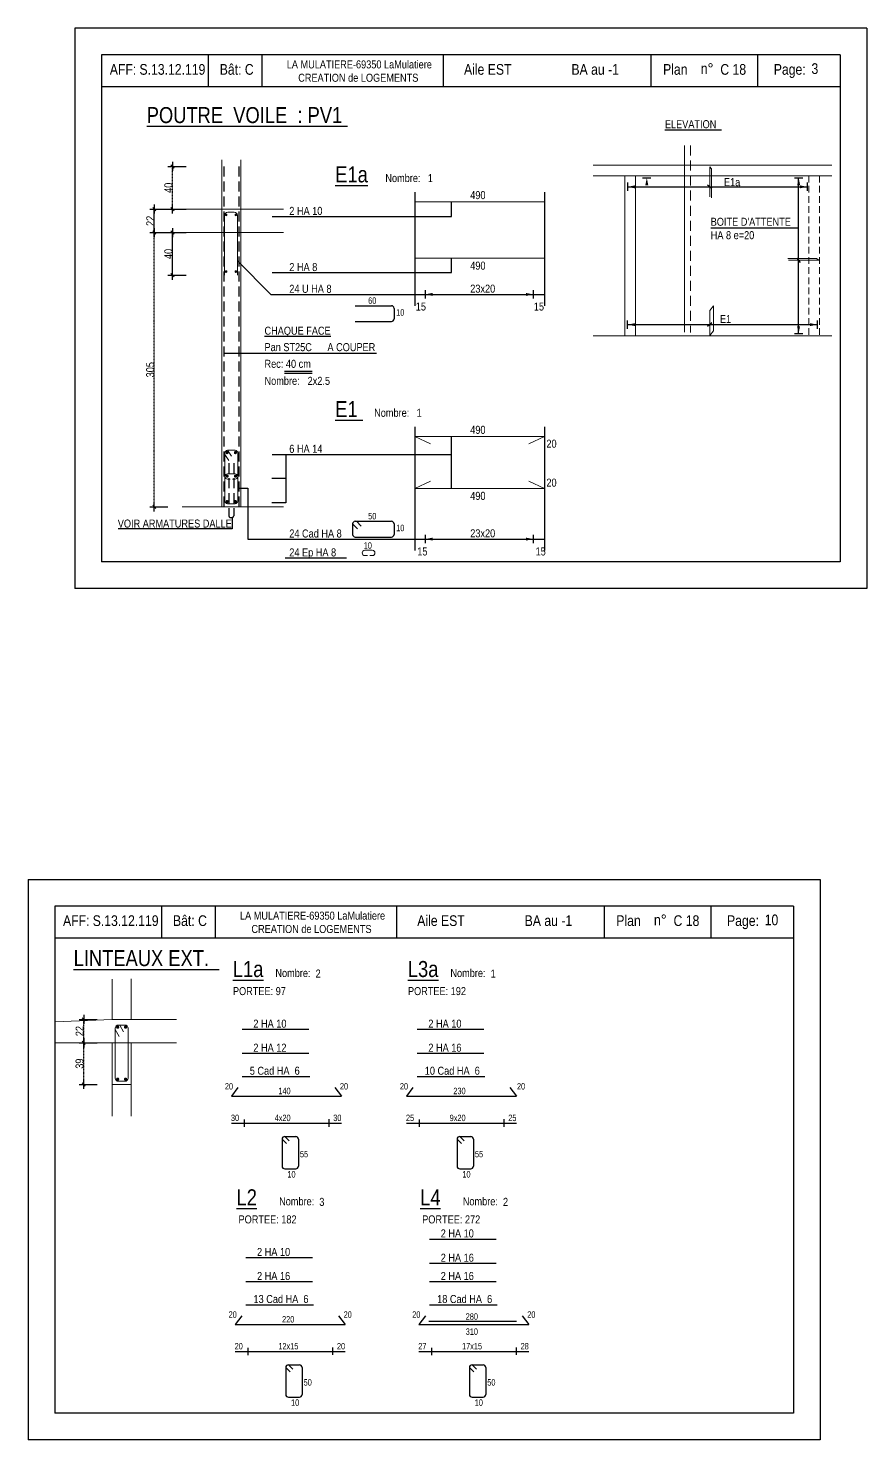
# Model space of a CAD drawing. Header units: metres. Extents: x -9927 to 45032, y -190416 to 12166.
# Drawn here: x 4059 to 5631, y -118534 to -115889 of the extents above; entities that cross this region are included whole.
import ezdxf
from ezdxf.enums import TextEntityAlignment as Align

# ---------------------------------------------------------------- set-up
doc = ezdxf.new("R2010")
doc.units = ezdxf.units.M
doc.header["$PDMODE"] = 65
doc.linetypes.add('CACHE', pattern=[9.525, 6.35, -3.175])
doc.linetypes.add('CACHE2', pattern=[0.1875, 0.125, -0.0625])
for name, color, linetype in [('01_cote_gen', 4, 'Continuous'), ('01_fenetres', 171, 'Continuous'), ('01_linteaux', 3, 'Continuous'), ('01_sem', 42, 'Continuous'), ('01_texte', 230, 'Continuous'), ('AA_COTES', 2, 'Continuous')]:
    doc.layers.add(name, color=color, linetype=linetype)
doc.styles.add('ARIAL NA', font='ARIALN.TTF')
doc.styles.add('STYLE2', font='ARIALN.TTF')
doc.dimstyles.new('JB25', dxfattribs={"dimscale": 0.1, "dimtxt": 150, "dimasz": 17, "dimexe": 0.1, "dimexo": 0.1, "dimgap": 0.09, "dimtad": 1, "dimdec": 1, "dimlfac": 0.5, "dimdsep": 46, "dimtxsty": 'STYLE2', "dimblk1": 'BOND_G', "dimblk2": 'BOND_D', "dimsah": 1, "dimcen": 1.5, "dimdle": 0.01, "dimse1": 1, "dimse2": 1, "dimclrd": 4, "dimclre": 2, "dimclrt": 5, "dimadec": 0, "dimazin": 0, "dimtfac": 2.333333, "dimtdec": 1, "dimtix": 1, "dimtmove": 2, "dimatfit": 3, "dimldrblk": 'BOND_G', "dimfxl": 1, "dimtolj": 1, "dimtzin": 0, "dimarcsym": 0})

# ---------------------------------------------------------------- blocks, each defined once
blk = doc.blocks.new('BOND_G')
at = {"layer": 'AA_COTES', "color": 0}
for p, q in [((5, 0), (-5, 0)), ((1.8, 1.8), (-1.8, -1.8)), ((0, -5), (0, 15))]:
    blk.add_line(p, q, dxfattribs=at)
blk = doc.blocks.new('BOND_D')
at = {"layer": 'AA_COTES', "color": 0}
for p, q in [((5, 0), (-5, 0)), ((-1.8, -1.8), (1.8, 1.8)), ((0, 5), (0, -15))]:
    blk.add_line(p, q, dxfattribs=at)
blk = doc.blocks.new('*D970')
at = {"layer": '01_cote_gen', "color": 4, "linetype": 'Continuous', "lineweight": -2, "transparency": 16777216}
blk.add_line((4329.3, -116349.8), (4329.3, -116273.2), dxfattribs=at)
at = {"layer": 'DEFPOINTS', "color": 0, "linetype": 'Continuous', "lineweight": 0, "transparency": 16777216}
for p in [(4329.3, -116271.5), (4403.6, -116271.5), (4409.1, -116351.5)]:
    blk.add_point(p, dxfattribs=at)
at = {"layer": '01_cote_gen', "color": 4, "linetype": 'Continuous', "lineweight": -2, "transparency": 16777216, "xscale": 1.7, "yscale": 1.7, "zscale": 1.7}
for name, p, rotation in [('BOND_D', (4329.3, -116271.5), 90), ('BOND_G', (4329.3, -116351.5), 270)]:
    blk.add_blockref(name, p, dxfattribs=dict(at, rotation=rotation))
at = {"layer": '01_cote_gen', "color": 5, "linetype": 'Continuous', "lineweight": 0, "transparency": 16777216, "insert": (4321.6, -116311.5), "char_height": 15, "attachment_point": 5, "rotation": 90, "style": 'STYLE2'}
blk.add_mtext('\\A1;40', dxfattribs=at)
blk = doc.blocks.new('*D971')
at = {"layer": '01_cote_gen', "color": 4, "linetype": 'Continuous', "lineweight": -2, "transparency": 16777216}
blk.add_line((4295.2, -116269.8), (4295.2, -116229.2), dxfattribs=at)
at = {"layer": 'DEFPOINTS', "color": 0, "linetype": 'Continuous', "lineweight": 0, "transparency": 16777216}
for p in [(4295.2, -116227.5), (4370.8, -116227.5), (4370.8, -116271.5)]:
    blk.add_point(p, dxfattribs=at)
at = {"layer": '01_cote_gen', "color": 4, "linetype": 'Continuous', "lineweight": -2, "transparency": 16777216, "xscale": 1.7, "yscale": 1.7, "zscale": 1.7}
for name, p, rotation in [('BOND_D', (4295.2, -116227.5), 90), ('BOND_G', (4295.2, -116271.5), 270)]:
    blk.add_blockref(name, p, dxfattribs=dict(at, rotation=rotation))
at = {"layer": '01_cote_gen', "color": 5, "linetype": 'Continuous', "lineweight": 0, "transparency": 16777216, "insert": (4287.6, -116249.5), "char_height": 15, "attachment_point": 5, "rotation": 90, "style": 'STYLE2'}
blk.add_mtext('\\A1;22', dxfattribs=at)
blk = doc.blocks.new('*D972')
at = {"layer": '01_cote_gen', "color": 4, "linetype": 'CACHE2', "lineweight": -2, "transparency": 16777216}
blk.add_line((4329.3, -116225.8), (4329.3, -116149.2), dxfattribs=at)
at = {"layer": 'DEFPOINTS', "color": 0, "linetype": 'CACHE2', "lineweight": 0, "transparency": 16777216}
for p in [(4329.3, -116147.5), (4425.7, -116147.5), (4383.1, -116227.5)]:
    blk.add_point(p, dxfattribs=at)
at = {"layer": '01_cote_gen', "color": 4, "linetype": 'CACHE2', "lineweight": -2, "transparency": 16777216, "xscale": 1.7, "yscale": 1.7, "zscale": 1.7}
for name, p, rotation in [('BOND_D', (4329.3, -116147.5), 90), ('BOND_G', (4329.3, -116227.5), 270)]:
    blk.add_blockref(name, p, dxfattribs=dict(at, rotation=rotation))
at = {"layer": '01_cote_gen', "color": 5, "linetype": 'CACHE2', "lineweight": 0, "transparency": 16777216, "insert": (4321.6, -116187.5), "char_height": 15, "attachment_point": 5, "rotation": 90, "style": 'STYLE2'}
blk.add_mtext('\\A1;40', dxfattribs=at)
blk = doc.blocks.new('*D973')
at = {"layer": '01_cote_gen', "color": 4, "linetype": 'CACHE2', "lineweight": -2, "transparency": 16777216}
blk.add_line((4295.2, -116783.8), (4295.2, -116273.2), dxfattribs=at)
at = {"layer": 'DEFPOINTS', "color": 0, "linetype": 'CACHE2', "lineweight": 0, "transparency": 16777216}
for p in [(4295.2, -116271.5), (4383.9, -116271.5), (4344.6, -116785.5)]:
    blk.add_point(p, dxfattribs=at)
at = {"layer": '01_cote_gen', "color": 4, "linetype": 'CACHE2', "lineweight": -2, "transparency": 16777216, "xscale": 1.7, "yscale": 1.7, "zscale": 1.7}
for name, p, rotation in [('BOND_D', (4295.2, -116271.5), 90), ('BOND_G', (4295.2, -116785.5), 270)]:
    blk.add_blockref(name, p, dxfattribs=dict(at, rotation=rotation))
at = {"layer": '01_cote_gen', "color": 5, "linetype": 'CACHE2', "lineweight": 0, "transparency": 16777216, "insert": (4287.5, -116528.5), "char_height": 15, "attachment_point": 5, "rotation": 90, "style": 'STYLE2'}
blk.add_mtext('\\A1;305', dxfattribs=at)
blk = doc.blocks.new('*D985')
at = {"layer": '01_cote_gen', "color": 4, "linetype": 'CACHE2', "lineweight": -2, "transparency": 16777216}
blk.add_line((4162.7, -117866.2), (4162.7, -117791.6), dxfattribs=at)
at = {"layer": 'DEFPOINTS', "color": 0, "linetype": 'CACHE2', "lineweight": 0, "transparency": 16777216}
for p in [(4162.7, -117789.9), (4215.9, -117789.9), (4215.9, -117867.9)]:
    blk.add_point(p, dxfattribs=at)
at = {"layer": '01_cote_gen', "color": 4, "linetype": 'CACHE2', "lineweight": -2, "transparency": 16777216, "xscale": 1.7, "yscale": 1.7, "zscale": 1.7}
for name, p, rotation in [('BOND_D', (4162.7, -117789.9), 90), ('BOND_G', (4162.7, -117867.9), 270)]:
    blk.add_blockref(name, p, dxfattribs=dict(at, rotation=rotation))
at = {"layer": '01_cote_gen', "color": 5, "linetype": 'CACHE2', "lineweight": 0, "transparency": 16777216, "insert": (4155, -117828.9), "char_height": 15, "attachment_point": 5, "rotation": 90, "style": 'STYLE2'}
blk.add_mtext('\\A1;39', dxfattribs=at)
blk = doc.blocks.new('*D986')
at = {"layer": '01_cote_gen', "color": 4, "linetype": 'CACHE2', "lineweight": -2, "transparency": 16777216}
blk.add_line((4162.7, -117788.2), (4162.7, -117747.6), dxfattribs=at)
at = {"layer": 'DEFPOINTS', "color": 0, "linetype": 'CACHE2', "lineweight": 0, "transparency": 16777216}
for p in [(4162.7, -117745.9), (4215.9, -117745.9), (4188.2, -117789.9)]:
    blk.add_point(p, dxfattribs=at)
at = {"layer": '01_cote_gen', "color": 4, "linetype": 'CACHE2', "lineweight": -2, "transparency": 16777216, "xscale": 1.7, "yscale": 1.7, "zscale": 1.7}
for name, p, rotation in [('BOND_D', (4162.7, -117745.9), 90), ('BOND_G', (4162.7, -117789.9), 270)]:
    blk.add_blockref(name, p, dxfattribs=dict(at, rotation=rotation))
at = {"layer": '01_cote_gen', "color": 5, "linetype": 'CACHE2', "lineweight": 0, "transparency": 16777216, "insert": (4155.1, -117767.9), "char_height": 15, "attachment_point": 5, "rotation": 90, "style": 'STYLE2'}
blk.add_mtext('\\A1;22', dxfattribs=at)

msp = doc.modelspace()

# ---------------------------------------------------------------- linework, layer by layer
at = {"layer": '01_cote_gen', "color": 5, "linetype": 'Continuous', "lineweight": 0}
msp.add_line((5289.33, -116108.54), (5289.33, -116458.33), dxfattribs=at)
at = {"layer": '01_cote_gen', "color": 5, "linetype": 'CACHE2', "lineweight": 0, "ltscale": 150}
msp.add_line((5300.48, -116108.54), (5300.48, -116458.81), dxfattribs=at)
at = {"layer": '01_fenetres', "ltscale": 30}
for p, q in [((4196.37, -115938.52), (4196.37, -116888.52)), ((5581.37, -115938.52), (4196.37, -115938.52)), ((4396.37, -115938.52), (4396.37, -115998.52)), ((4496.87, -115938.52), (4496.87, -115998.52)), ((4837.05, -115938.52), (4837.05, -115998.52)), ((5227.24, -115998.52), (5227.24, -115938.52)), ((5427.24, -115998.52), (5427.24, -115938.52)), ((5581.37, -115938.52), (5581.37, -116888.52)), ((5581.37, -115998.52), (4196.37, -115998.52)), ((5581.37, -116888.52), (4196.37, -116888.52)), ((4108.67, -117533.79), (4108.67, -118483.79)), ((4108.67, -117533.79), (4108.67, -118483.79)), ((4108.67, -117533.79), (4108.67, -118483.79)), ((5493.67, -117533.79), (4108.67, -117533.79)), ((4308.67, -117533.79), (4308.67, -117593.79)), ((4409.17, -117533.79), (4409.17, -117593.79)), ((4749.34, -117533.79), (4749.34, -117593.79)), ((5139.54, -117593.79), (5139.54, -117533.79)), ((5339.54, -117593.79), (5339.54, -117533.79)), ((5493.67, -117533.79), (5493.67, -118483.79)), ((5493.67, -117593.79), (4108.67, -117593.79)), ((5493.67, -118483.79), (4108.67, -118483.79))]:
    msp.add_line(p, q, dxfattribs=at)
at = {"layer": '01_linteaux', "linetype": 'Continuous'}
for p, q in [((4672.15, -116408.49), (4739.74, -116408.49)), ((4744.74, -116413.49), (4744.74, -116433.1)), ((4672.15, -116438.1), (4739.74, -116438.1)), ((4672.15, -116812.4), (4739.74, -116812.4)), ((4674.35, -116812.4), (4683.35, -116821.4)), ((4667.15, -116817.4), (4667.15, -116837.01)), ((4667.15, -116817.4), (4676.16, -116826.4)), ((4744.74, -116817.4), (4744.74, -116837.01)), ((4672.15, -116842.01), (4739.74, -116842.01)), ((4439.66, -117940.47), (4646.12, -117940.47)), ((4463.67, -117933.77), (4463.67, -117947.18)), ((4622.41, -117933.11), (4622.41, -117947.06)), ((4767.87, -117940.47), (4974.33, -117940.47)), ((4791.88, -117933.77), (4791.88, -117947.18)), ((4950.62, -117933.11), (4950.62, -117947.06)), ((4534.73, -117970.52), (4534.73, -118021.05)), ((4534.73, -117970.52), (4543.14, -117978.84)), ((4539.73, -117965.52), (4560.35, -117965.52)), ((4539.73, -117965.52), (4548.14, -117973.84)), ((4565.35, -117970.52), (4565.35, -118021.05)), ((4862.94, -117970.52), (4862.94, -118021.05)), ((4862.94, -117970.52), (4871.34, -117978.84)), ((4867.94, -117965.52), (4888.56, -117965.52)), ((4867.94, -117965.52), (4876.34, -117973.84)), ((4893.56, -117970.52), (4893.56, -118021.05)), ((4539.73, -118026.05), (4560.35, -118026.05)), ((4565.35, -118019.02), (4565.35, -118021.05)), ((4867.94, -118026.05), (4888.56, -118026.05)), ((4893.56, -118019.02), (4893.56, -118021.05)), ((4446.62, -118368.32), (4653.08, -118368.32)), ((4470.63, -118361.61), (4470.63, -118375.03)), ((4629.36, -118360.96), (4629.36, -118374.91)), ((4791.06, -118368.32), (4997.52, -118368.32)), ((4815.07, -118361.61), (4815.07, -118375.03)), ((4973.81, -118360.96), (4973.81, -118374.91)), ((4541.69, -118398.37), (4541.69, -118448.9)), ((4541.69, -118398.37), (4550.09, -118406.69)), ((4546.69, -118393.37), (4567.31, -118393.37)), ((4546.69, -118393.37), (4555.09, -118401.69)), ((4572.31, -118398.37), (4572.31, -118448.9)), ((4886.13, -118398.37), (4886.13, -118448.9)), ((4886.13, -118398.37), (4894.54, -118406.69)), ((4891.13, -118393.37), (4911.76, -118393.37)), ((4891.13, -118393.37), (4899.54, -118401.69)), ((4916.76, -118398.37), (4916.76, -118448.9)), ((4546.69, -118453.9), (4567.31, -118453.9)), ((4572.31, -118446.87), (4572.31, -118448.9)), ((4891.13, -118453.9), (4911.76, -118453.9)), ((4916.76, -118446.87), (4916.76, -118448.9))]:
    msp.add_line(p, q, dxfattribs=at)
at = {"layer": '01_linteaux', "linetype": 'ByBlock', "lineweight": 18}
for p, q in [((4215.89, -117670.42), (4215.89, -117745.94)), ((4251.89, -117669.91), (4251.89, -117745.94)), ((4215.89, -117745.94), (4108.67, -117750.36)), ((4215.89, -117745.94), (4336.96, -117745.94)), ((4221.89, -117762.61), (4221.89, -117855.94)), ((4221.89, -117764.78), (4229.12, -117777.76)), ((4227.89, -117756.61), (4239.89, -117756.61)), ((4230.28, -117756.61), (4237.51, -117769.6)), ((4245.89, -117762.61), (4245.89, -117855.94)), ((4108.67, -117789.94), (4336.96, -117789.94)), ((4215.89, -117789.94), (4215.89, -117927.06)), ((4251.89, -117789.94), (4251.89, -117927.06)), ((4215.89, -117867.94), (4237.89, -117867.94)), ((4227.89, -117861.94), (4239.89, -117861.94)), ((4237.89, -117867.94), (4251.89, -117867.94)), ((4237.89, -117867.94), (4237.89, -117867.94))]:
    msp.add_line(p, q, dxfattribs=at)
at = {"layer": '01_linteaux', "linetype": 'Continuous'}
for centre, start, end in [((4739.74, -116413.49), 0, 90), ((4739.74, -116433.1), 270, 0), ((4672.15, -116817.4), 90, 180), ((4739.74, -116817.4), 0, 90), ((4672.15, -116837.01), 180, 270), ((4739.74, -116837.01), 270, 0), ((4539.73, -117970.52), 90, 180), ((4560.35, -117970.52), 0, 90), ((4867.94, -117970.52), 90, 180), ((4888.56, -117970.52), 0, 90), ((4539.73, -118021.05), 180, 270), ((4560.35, -118021.05), 270, 0), ((4867.94, -118021.05), 180, 270), ((4888.56, -118021.05), 270, 0), ((4546.69, -118398.37), 90, 180), ((4567.31, -118398.37), 0, 90), ((4891.13, -118398.37), 90, 180), ((4911.76, -118398.37), 0, 90), ((4546.69, -118448.9), 180, 270), ((4567.31, -118448.9), 270, 0), ((4891.13, -118448.9), 180, 270), ((4911.76, -118448.9), 270, 0)]:
    msp.add_arc(centre, 5, start, end, dxfattribs=at)
at = {"layer": '01_linteaux', "linetype": 'ByBlock', "lineweight": 18}
for centre, start, end in [((4227.89, -117762.61), 90, 180), ((4239.89, -117762.61), 0, 90), ((4227.89, -117855.94), 180, 270), ((4239.89, -117855.94), 270, 0)]:
    msp.add_arc(centre, 6, start, end, dxfattribs=at)
at = {"layer": '01_sem', "color": 2, "lineweight": 0, "ltscale": 7}
for p, q in [((4421.7, -116135.33), (4421.7, -116785.51)), ((4457.7, -116135.33), (4457.7, -116785.51)), ((5118.25, -116144.88), (5566.03, -116144.88)), ((5336.76, -116147.97), (5336.76, -116204.63)), ((5336.76, -116147.97), (5340.29, -116152.2)), ((5340.29, -116152.2), (5340.29, -116206.12)), ((5118.25, -116164.88), (5566.03, -116164.88)), ((5177.36, -116164.88), (5177.36, -116464.88)), ((5197.36, -116164.88), (5197.36, -116464.88)), ((4347.65, -116227.51), (4537.64, -116227.51)), ((4444.98, -116233.11), (4432.98, -116233.11)), ((4783.58, -116213.88), (5027.06, -116213.88)), ((4426.98, -116239.11), (4426.98, -116351.51)), ((4450.98, -116239.11), (4450.98, -116351.51)), ((4347.65, -116271.51), (4537.64, -116271.51)), ((4783.58, -116319.46), (5027.06, -116319.46)), ((5536.97, -116319.9), (5483.04, -116319.9)), ((5541.2, -116323.43), (5484.53, -116323.43)), ((5541.2, -116323.43), (5536.97, -116319.9)), ((5336.76, -116417.39), (5344.03, -116408.68)), ((5336.76, -116464.43), (5336.76, -116417.39)), ((5344.03, -116455.72), (5344.03, -116408.68)), ((5118.25, -116464.88), (5566.03, -116464.88)), ((5336.76, -116464.43), (5344.03, -116455.72)), ((4783.58, -116653.74), (5027.06, -116653.74)), ((4783.58, -116653.74), (4812.9, -116667.08)), ((5027.06, -116653.74), (4997.73, -116667.08)), ((4432.7, -116679.51), (4446.7, -116679.51)), ((4432.7, -116679.51), (4440.05, -116690.7)), ((4427.7, -116684.51), (4427.7, -116774.51)), ((4427.7, -116687.29), (4435.05, -116698.49)), ((4451.7, -116684.51), (4451.7, -116774.51)), ((4432.7, -116723.57), (4446.7, -116723.57)), ((4432.7, -116733.57), (4437.56, -116733.57)), ((4446.7, -116733.57), (4441.84, -116733.57)), ((4783.58, -116750.91), (4812.9, -116737.57)), ((4783.58, -116750.91), (5027.06, -116750.91)), ((5027.06, -116750.91), (4997.73, -116737.57)), ((4347.65, -116785.51), (4537.64, -116785.51)), ((4364.28, -116785.51), (4516.58, -116785.51)), ((4432.7, -116779.51), (4446.7, -116779.51)), ((4690.04, -116866.76), (4704.04, -116866.76)), ((4690.04, -116876.76), (4694.9, -116876.76)), ((4704.04, -116876.76), (4699.18, -116876.76))]:
    msp.add_line(p, q, dxfattribs=at)
at = {"layer": '01_sem', "color": 2, "linetype": 'CACHE', "lineweight": 0, "ltscale": 2}
for p, q in [((5522.87, -116164.88), (5522.87, -116464.88)), ((5542.87, -116164.88), (5542.87, -116464.88))]:
    msp.add_line(p, q, dxfattribs=at)
at = {"layer": '01_sem', "color": 2, "lineweight": 0, "ltscale": 7, "flags": 128}
for points, const_width in [([(4429.81, -116237, -1), (4429.81, -116239.5, -1)], 2.5), ([(4448.15, -116237, 1), (4448.15, -116239.5, 1)], 2.5), ([(4429.81, -116343.27, -1), (4429.81, -116345.77, -1)], 2.5), ([(4448.15, -116343.27, 1), (4448.15, -116345.77, 1)], 2.5), ([(4430.22, -116683.81, 1), (4433.22, -116683.81, 1)], 3), ([(4445.86, -116683.81, 1), (4448.86, -116683.81, 1)], 3), ([(4430.22, -116727.88, 1), (4433.22, -116727.88, 1)], 3), ([(4445.86, -116727.88, 1), (4448.86, -116727.88, 1)], 3), ([(4430.22, -116775.66, 1), (4433.22, -116775.66, 1)], 3), ([(4445.86, -116775.66, 1), (4448.86, -116775.66, 1)], 3)]:
    msp.add_lwpolyline(points, format="xyb", close=True, dxfattribs=dict(at, const_width=const_width))
at = {"layer": '01_sem', "color": 2, "lineweight": 0, "ltscale": 7}
for centre, radius, start, end in [((4432.98, -116239.11), 6, 90, 180), ((4444.98, -116239.11), 6, 0, 90), ((4432.7, -116684.51), 5, 90, 180), ((4446.7, -116684.51), 5, 0, 90), ((4432.7, -116728.57), 5, 90, 180), ((4432.7, -116728.57), 5, 180, 270), ((4446.7, -116728.57), 5, 0, 90), ((4446.7, -116728.57), 5, 270, 0), ((4432.7, -116774.51), 5, 180, 270), ((4446.7, -116774.51), 5, 270, 0), ((4690.04, -116871.76), 5, 90, 180), ((4704.04, -116871.76), 5, 0, 90), ((4690.04, -116871.76), 5, 180, 270), ((4704.04, -116871.76), 5, 270, 0)]:
    msp.add_arc(centre, radius, start, end, dxfattribs=at)
at = {"layer": '01_texte', "ltscale": 30}
for p, q in [((4146.37, -115888.52), (4146.37, -116938.52)), ((5631.37, -115888.52), (4146.37, -115888.52)), ((5631.37, -115888.52), (5631.37, -116938.52)), ((5182.73, -116177.73), (5182.73, -116193.37)), ((5210.75, -116168.79), (5226.39, -116168.79)), ((5495.56, -116168.79), (5511.2, -116168.79)), ((5503.38, -116461.02), (5503.38, -116168.79)), ((5519.86, -116177.73), (5519.86, -116193.37)), ((4783.58, -116195.93), (4783.58, -116408.48)), ((5027.06, -116195.93), (5027.06, -116408.48)), ((5182.73, -116185.79), (5519.86, -116185.79)), ((5340.89, -116189.1), (5332.62, -116182.48)), ((4852.59, -116241.33), (4852.59, -116213.88)), ((4516.18, -116241.33), (4852.59, -116241.33)), ((4450.98, -116324.15), (4513.84, -116387.34)), ((4852.59, -116346.57), (4852.59, -116319.46)), ((5500.07, -116319.3), (5506.69, -116327.57)), ((4516.18, -116346.57), (4852.59, -116346.57)), ((4513.84, -116387.34), (5027.06, -116387.34)), ((4803.29, -116379.28), (4803.29, -116394.92)), ((5005.97, -116379.28), (5005.97, -116394.92)), ((5182.73, -116452.04), (5182.73, -116436.4)), ((5182.73, -116443.98), (5538.82, -116443.98)), ((5340.89, -116440.67), (5332.62, -116447.29)), ((5538.82, -116452.04), (5538.82, -116436.4)), ((5511.44, -116461.02), (5495.8, -116461.02)), ((4783.58, -116635.8), (4783.58, -116867.02)), ((4852.59, -116750.91), (4852.59, -116653.74)), ((5027.06, -116635.8), (5027.06, -116867.02)), ((4516.18, -116687.15), (4541.54, -116687.15)), ((4516.18, -116687.15), (4852.59, -116687.15)), ((4541.54, -116687.15), (4541.54, -116778.01)), ((4541.54, -116732.58), (4515.29, -116732.58)), ((4451.7, -116750.48), (4470.87, -116750.48)), ((4470.87, -116750.48), (4470.87, -116845.87)), ((4541.54, -116778.14), (4515.29, -116778.14)), ((4441, -116805.56), (4441, -116826.79)), ((4441, -116826.79), (4227.2, -116826.79)), ((4803.29, -116837.81), (4803.29, -116853.45)), ((5005.97, -116837.81), (5005.97, -116853.45)), ((4470.87, -116845.87), (5027.06, -116845.87)), ((4540.78, -116881.29), (4655.83, -116881.29)), ((5631.37, -116938.52), (4146.37, -116938.52)), ((4058.67, -117483.79), (4058.67, -118533.79)), ((4058.67, -117483.79), (5543.67, -117483.79)), ((5543.67, -117483.79), (5543.67, -118533.79)), ((4460.03, -117764.41), (4584.66, -117764.41)), ((4788.24, -117764.41), (4912.86, -117764.41)), ((4460.03, -117809.49), (4584.66, -117809.49)), ((4788.24, -117809.49), (4912.86, -117809.49)), ((4452.08, -117873.39), (4439.66, -117889.94)), ((4460.03, -117853.15), (4586.87, -117853.15)), ((4633.71, -117873.39), (4646.12, -117889.94)), ((4780.28, -117873.39), (4767.87, -117889.94)), ((4788.24, -117853.15), (4915.08, -117853.15)), ((4961.91, -117873.39), (4974.33, -117889.94)), ((4439.66, -117889.94), (4646.12, -117889.94)), ((4767.87, -117889.94), (4974.33, -117889.94)), ((4811.43, -118157.55), (4936.06, -118157.55)), ((4466.99, -118192.26), (4591.61, -118192.26)), ((4811.43, -118203.08), (4936.06, -118203.08)), ((4466.99, -118237.34), (4591.61, -118237.34)), ((4811.43, -118237.34), (4936.06, -118237.34)), ((4466.99, -118280.99), (4593.83, -118280.99)), ((4811.43, -118280.99), (4938.28, -118280.99)), ((4459.03, -118301.24), (4446.62, -118317.79)), ((4446.62, -118317.79), (4653.08, -118317.79)), ((4640.66, -118301.24), (4653.08, -118317.79)), ((4803.48, -118301.24), (4791.06, -118317.79)), ((4791.06, -118317.79), (4997.52, -118317.79)), ((4810.26, -118311.82), (4974.58, -118311.82)), ((4985.11, -118301.24), (4997.52, -118317.79)), ((5543.67, -118533.79), (4058.67, -118533.79))]:
    msp.add_line(p, q, dxfattribs=at)
at = {"layer": '01_texte', "linetype": 'CACHE2', "ltscale": 150}
for p, q in [((4425.7, -116147.51), (4425.7, -116785.51)), ((4453.7, -116147.51), (4453.7, -116785.51)), ((4435.16, -116703.72), (4435.16, -116802.56)), ((4444, -116703.72), (4444, -116802.56)), ((4438.16, -116805.56), (4441, -116805.56))]:
    msp.add_line(p, q, dxfattribs=at)
at = {"layer": '01_texte'}
for p, q in [((5339.07, -116262.58), (5503.38, -116262.58)), ((4425.7, -116497.76), (4711.72, -116497.76)), ((4591.18, -116531.94), (4539.42, -116531.94)), ((4591.18, -116535.25), (4539.42, -116535.25))]:
    msp.add_line(p, q, dxfattribs=at)
at = {"layer": '01_texte', "ltscale": 30, "const_width": 3, "flags": 128}
for points in [[(4227.96, -117760.53, 1), (4224.96, -117760.53, 1)], [(4239.81, -117760.53, -1), (4242.81, -117760.53, -1)], [(4227.96, -117858.01, -1), (4224.96, -117858.01, -1)], [(4239.81, -117858.01, 1), (4242.81, -117858.01, 1)]]:
    msp.add_lwpolyline(points, format="xyb", close=True, dxfattribs=at)
at = {"layer": '01_texte', "linetype": 'CACHE2', "ltscale": 150}
for centre, start, end in [((4438.16, -116802.56), 180, 270), ((4441, -116802.56), 270, 0)]:
    msp.add_arc(centre, 3, start, end, dxfattribs=at)
at = {"layer": '01_texte', "ltscale": 30}
for points in [[(5218.81, -116168.79), (5216.05, -116182.62), (5218.81, -116182.62)], [(5218.81, -116168.79), (5221.56, -116182.62), (5218.81, -116182.62)], [(5503.62, -116168.79), (5500.86, -116182.62), (5503.62, -116182.62)], [(5503.62, -116168.79), (5506.37, -116182.62), (5503.62, -116182.62)], [(5182.73, -116185.79), (5196.55, -116183.03), (5196.55, -116185.79)], [(5182.73, -116185.79), (5196.55, -116188.54), (5196.55, -116185.79)], [(5519.86, -116185.79), (5506.03, -116183.03), (5506.03, -116185.79)], [(5519.86, -116185.79), (5506.03, -116188.54), (5506.03, -116185.79)], [(4803.29, -116387.34), (4817.12, -116384.59), (4817.12, -116387.34)], [(4803.29, -116387.34), (4817.12, -116390.1), (4817.12, -116387.34)], [(5005.97, -116387.34), (4992.15, -116384.59), (4992.15, -116387.34)], [(5005.97, -116387.34), (4992.15, -116390.1), (4992.15, -116387.34)], [(5182.73, -116443.98), (5196.55, -116441.22), (5196.55, -116443.98)], [(5182.73, -116443.98), (5196.55, -116446.73), (5196.55, -116443.98)], [(5538.82, -116443.98), (5525, -116441.22), (5525, -116443.98)], [(5538.82, -116443.98), (5525, -116446.73), (5525, -116443.98)], [(5503.38, -116461.02), (5500.62, -116447.2), (5503.38, -116447.2)], [(5503.38, -116461.02), (5506.13, -116447.2), (5503.38, -116447.2)], [(4803.29, -116845.87), (4817.12, -116843.12), (4817.12, -116845.87)], [(4803.29, -116845.87), (4817.12, -116848.63), (4817.12, -116845.87)], [(5005.97, -116845.87), (4992.15, -116843.12), (4992.15, -116845.87)], [(5005.97, -116845.87), (4992.15, -116848.63), (4992.15, -116845.87)]]:
    msp.add_solid(points, dxfattribs=at)

# ---------------------------------------------------------------- texts
at = {"layer": '01_texte'}
for s, height, style, p in [('AFF:', 20, 'STYLE2', (4211.67, -115975.67)), ('S.13.12.119', 20, 'STYLE2', (4267.33, -115975.67)), ('Bât: C', 20, 'STYLE2', (4417.83, -115975.67)), ('LA MULATIERE-69350 LaMulatiere', 15, 'STYLE2', (4543.57, -115963.8)), ('Aile EST', 20, 'STYLE2', (4875.96, -115975.67)), ('BA au -1', 20, 'STYLE2', (5077.43, -115975.67)), ('Plan', 20, 'STYLE2', (5249.29, -115975.67)), ('n%%D', 20, 'STYLE2', (5319.97, -115974.22)), (' C 18', 20, 'STYLE2', (5350.31, -115975.67)), ('Page:', 20, 'STYLE2', (5456.95, -115975.67)), ('3', 20, 'STYLE2', (5527.64, -115974.22)), ('CREATION de LOGEMENTS', 15, 'STYLE2', (4565.05, -115988.8)), ('%%UELEVATION  ', 15, 'STYLE2', (5252.75, -116075.86)), ('%%UE1a', 30, 'STYLE2', (4634.51, -116177.43)), ('Nombre:', 15, 'STYLE2', (4728.48, -116176.79)), ('1', 15, 'STYLE2', (4808.1, -116176.79)), ('E1a', 15, 'STYLE2', (5363.5, -116184.43)), ('490', 15, 'STYLE2', (4887.67, -116208.74)), ('2 HA 10', 15, 'STYLE2', (4548.3, -116238.37)), ("BOITE D'ATTENTE", 15, 'ARIAL NA', (5338.67, -116258.7)), ('HA 8 e=20', 15, 'STYLE2', (5338.67, -116283.85)), ('2 HA 8', 15, 'STYLE2', (4548.3, -116343.61)), ('490', 15, 'STYLE2', (4887.67, -116340.91)), ('24 U HA 8', 15, 'STYLE2', (4548.3, -116384.38)), ('23x20', 15, 'STYLE2', (4887.67, -116384.04)), ('60', 12, 'STYLE2', (4696.21, -116404.94)), ('10', 12, 'STYLE2', (4748.72, -116427.15)), ('15', 15, 'STYLE2', (4785.57, -116417.53)), ('15', 15, 'STYLE2', (5006.96, -116417.53)), ('E1 ', 15, 'STYLE2', (5355.93, -116440.99)), ('%%UCHAQUE FACE', 15, 'STYLE2', (4501.84, -116462.86)), ('Pan ST25C', 15, 'STYLE2', (4501.84, -116493.64)), ('A COUPER', 15, 'STYLE2', (4619.86, -116493.64)), ('Rec: 40 cm', 15, 'STYLE2', (4501.84, -116524.92)), ('Nombre:', 15, 'STYLE2', (4501.84, -116556.83)), ('2x2.5', 15, 'STYLE2', (4582.69, -116556.83)), ('%%UE1 ', 30, 'STYLE2', (4634.51, -116617.29)), ('Nombre:', 15, 'STYLE2', (4707.47, -116616.66)), ('1', 15, 'STYLE2', (4787.1, -116616.66)), ('490', 15, 'STYLE2', (4887.67, -116648.6)), ('6 HA 14', 15, 'STYLE2', (4548.3, -116684.19)), ('20', 15, 'STYLE2', (5030.53, -116674.56)), ('20', 15, 'STYLE2', (5030.53, -116747.58)), ('490', 15, 'STYLE2', (4887.67, -116772.36)), ('VOIR ARMATURES DALLE', 15, 'STYLE2', (4226.67, -116824.28)), ('50', 12, 'STYLE2', (4696.21, -116808.85)), ('24 Cad HA 8', 15, 'STYLE2', (4548.3, -116842.92)), ('10', 12, 'STYLE2', (4748.72, -116831.06)), ('23x20', 15, 'STYLE2', (4887.67, -116842.58)), ('24 Ep HA 8', 15, 'STYLE2', (4548.3, -116878.34)), ('10', 12, 'STYLE2', (4687.89, -116863.94)), ('15', 15, 'STYLE2', (4788.35, -116876.52)), ('15', 15, 'STYLE2', (5010.21, -116876.52)), ('AFF:', 20, 'STYLE2', (4123.96, -117570.94)), ('S.13.12.119', 20, 'STYLE2', (4179.63, -117570.94)), ('Bât: C', 20, 'STYLE2', (4330.13, -117570.94)), ('LA MULATIERE-69350 LaMulatiere', 15, 'STYLE2', (4455.86, -117559.07)), ('Aile EST', 20, 'STYLE2', (4788.26, -117570.94)), ('BA au -1', 20, 'STYLE2', (4989.73, -117570.94)), ('Plan', 20, 'STYLE2', (5161.58, -117570.94)), ('n%%D', 20, 'STYLE2', (5232.27, -117569.5)), (' C 18', 20, 'STYLE2', (5262.61, -117570.94)), ('Page:', 20, 'STYLE2', (5369.25, -117570.94)), ('10', 20, 'STYLE2', (5439.93, -117569.5)), ('CREATION de LOGEMENTS', 15, 'STYLE2', (4477.35, -117584.07)), ('%%UL1a', 30, 'STYLE2', (4442.45, -117666.59)), ('Nombre:', 15, 'STYLE2', (4522.26, -117666.59)), ('2', 15, 'STYLE2', (4597.68, -117667.6)), ('%%UL3a', 30, 'STYLE2', (4770.65, -117666.59)), ('Nombre:', 15, 'STYLE2', (4850.47, -117666.59)), ('1', 15, 'STYLE2', (4925.88, -117667.6)), ('PORTEE: 97', 15, 'STYLE2', (4442.62, -117700.45)), ('PORTEE: 192', 15, 'STYLE2', (4770.85, -117700.45)), ('2 HA 10', 15, 'STYLE2', (4480.9, -117761.46)), ('2 HA 10', 15, 'STYLE2', (4809.11, -117761.46)), ('2 HA 12', 15, 'STYLE2', (4480.9, -117806.54)), ('2 HA 16', 15, 'STYLE2', (4809.11, -117806.54)), ('5 Cad HA  6', 15, 'STYLE2', (4474.23, -117849.7)), ('10 Cad HA  6', 15, 'STYLE2', (4802.43, -117849.7)), ('20', 12, 'STYLE2', (4427.52, -117877.34)), ('20', 12, 'STYLE2', (4643.26, -117877.34)), ('20', 12, 'STYLE2', (4755.73, -117877.34)), ('20', 12, 'STYLE2', (4975.32, -117877.34)), ('140', 12, 'STYLE2', (4527.78, -117886.15)), ('230', 12, 'STYLE2', (4855.99, -117886.15)), ('30', 12, 'STYLE2', (4438.89, -117936.57)), ('4x20', 12, 'STYLE2', (4520.93, -117936.57)), ('30', 12, 'STYLE2', (4630.78, -117936.57)), ('25', 12, 'STYLE2', (4767.1, -117936.57)), ('9x20', 12, 'STYLE2', (4849.14, -117936.57)), ('25', 12, 'STYLE2', (4958.99, -117936.57)), ('55', 12, 'STYLE2', (4568.3, -118004.34)), ('55', 12, 'STYLE2', (4896.51, -118004.34)), ('10', 12, 'STYLE2', (4544.72, -118042.3)), ('10', 12, 'STYLE2', (4872.92, -118042.3)), ('%%UL2', 30, 'STYLE2', (4449.4, -118094.44)), ('Nombre:', 15, 'STYLE2', (4529.22, -118094.44)), ('3', 15, 'STYLE2', (4604.63, -118095.45)), ('%%UL4', 30, 'STYLE2', (4793.85, -118094.44)), ('Nombre:', 15, 'STYLE2', (4873.66, -118094.44)), ('2', 15, 'STYLE2', (4949.08, -118095.45)), ('PORTEE: 182', 15, 'STYLE2', (4453.12, -118128.3)), ('PORTEE: 272', 15, 'STYLE2', (4797.56, -118128.3)), ('2 HA 10', 15, 'STYLE2', (4832.3, -118154.59)), ('2 HA 10', 15, 'STYLE2', (4487.86, -118189.3)), ('2 HA 16', 15, 'STYLE2', (4832.3, -118200.13)), ('2 HA 16', 15, 'STYLE2', (4487.86, -118234.38)), ('2 HA 16', 15, 'STYLE2', (4832.3, -118234.38)), ('13 Cad HA  6', 15, 'STYLE2', (4481.18, -118277.55)), ('18 Cad HA  6', 15, 'STYLE2', (4825.63, -118277.55)), ('20', 12, 'STYLE2', (4434.48, -118305.19)), ('20', 12, 'STYLE2', (4650.22, -118305.19)), ('20', 12, 'STYLE2', (4778.93, -118305.19)), ('280', 12, 'STYLE2', (4879.18, -118308.77)), ('20', 12, 'STYLE2', (4994.66, -118305.19)), ('220', 12, 'STYLE2', (4534.74, -118314)), ('310', 12, 'STYLE2', (4879.18, -118337.14)), ('20', 12, 'STYLE2', (4445.85, -118364.42)), ('12x15', 12, 'STYLE2', (4527.89, -118364.42)), ('20', 12, 'STYLE2', (4637.74, -118364.42)), ('27', 12, 'STYLE2', (4790.29, -118364.42)), ('17x15', 12, 'STYLE2', (4872.33, -118364.42)), ('28', 12, 'STYLE2', (4982.18, -118364.42)), ('50', 12, 'STYLE2', (4575.26, -118432.19)), ('50', 12, 'STYLE2', (4919.7, -118432.19)), ('10', 12, 'STYLE2', (4551.67, -118470.15)), ('10', 12, 'STYLE2', (4896.12, -118470.15))]:
    msp.add_text(s, height=height, dxfattribs=dict(at, style=style)).set_placement(p)
at = {"layer": '01_texte', "style": 'STYLE2'}
for s, p in [('%%UPOUTRE  VOILE  : PV1 ', (4469.05, -116051.27)), ('%%ULINTEAUX EXT.  ', (4280.38, -117631.41))]:
    msp.add_text(s, height=30, dxfattribs=at).set_placement(p, align=Align.MIDDLE)

# ---------------------------------------------------------------- dimensions: what is measured, and where the dimension line sits
at = {"layer": '01_cote_gen', "linetype": 'CACHE2', "lineweight": 0}
for base, p1, p2, picture, middle in [((4329.27, -116147.51), (4383.13, -116227.51), (4425.7, -116147.51), '*D972', (4321.6, -116187.51)), ((4162.68, -117745.94), (4188.18, -117789.94), (4215.89, -117745.94), '*D986', (4155.14, -117767.94)), ((4162.68, -117789.94), (4215.89, -117867.94), (4215.89, -117789.94), '*D985', (4155.01, -117828.94))]:
    dim = msp.add_linear_dim(base=base, p1=p1, p2=p2, angle=90, dimstyle='JB25', dxfattribs=at)
    dim.commit()
    dim.dimension.update_dxf_attribs({"geometry": picture, "text_midpoint": middle})
at = {"layer": '01_cote_gen', "linetype": 'Continuous', "lineweight": 0}
for base, p1, p2, picture, middle in [((4295.18, -116227.51), (4370.76, -116271.51), (4370.76, -116227.51), '*D971', (4287.64, -116249.51)), ((4329.27, -116271.51), (4409.07, -116351.51), (4403.57, -116271.51), '*D970', (4321.6, -116311.51))]:
    dim = msp.add_linear_dim(base=base, p1=p1, p2=p2, angle=90, dimstyle='JB25', dxfattribs=at)
    dim.commit()
    dim.dimension.update_dxf_attribs({"geometry": picture, "text_midpoint": middle})
at = {"layer": '01_cote_gen', "linetype": 'CACHE2', "lineweight": 0}
dim = msp.add_linear_dim(base=(4295.18, -116271.51), p1=(4344.65, -116785.51), p2=(4383.91, -116271.51), angle=90, text='305', dimstyle='JB25', dxfattribs=at)
dim.commit()
dim.dimension.update_dxf_attribs({"geometry": '*D973', "text_midpoint": (4287.51, -116528.51)})

doc.saveas('drawing.dxf')
